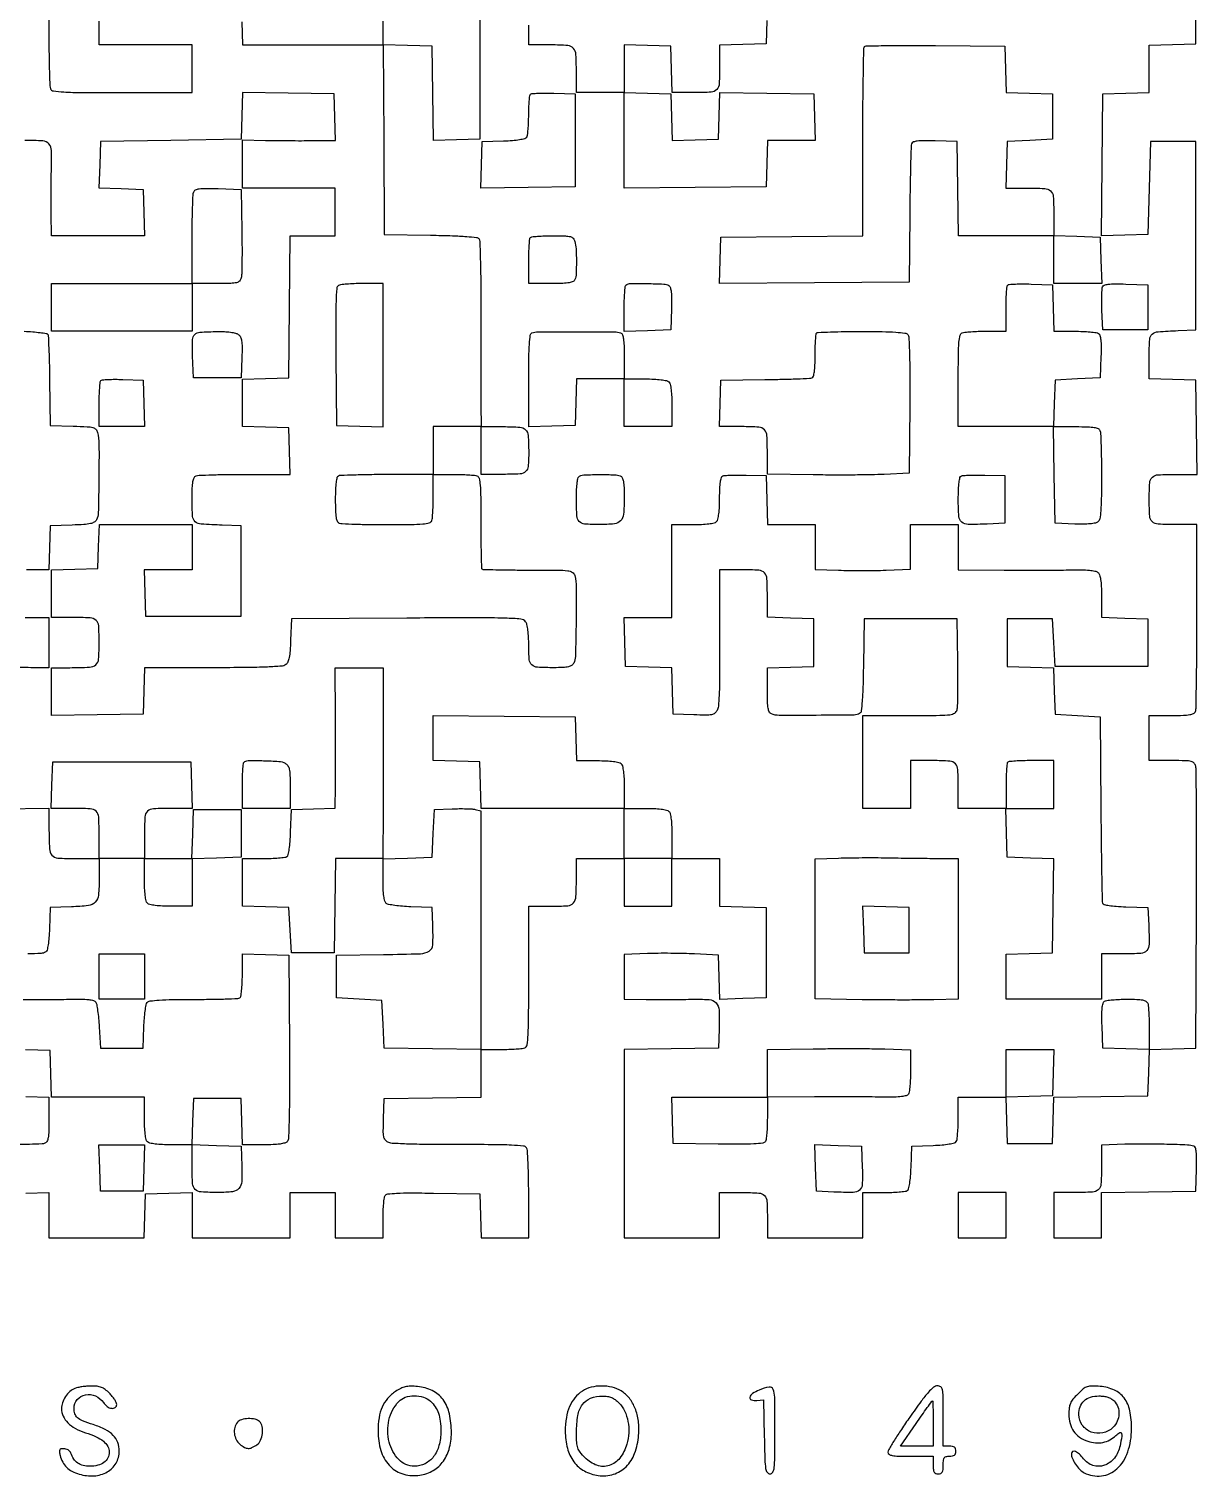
# Model space of a CAD drawing. Extents: x 156 to 936, y 95 to 969.
# Drawn here: x 471 to 936, y 95 to 671 of the extents above; entities that cross this region are included whole.
import ezdxf

# ---------------------------------------------------------------- set-up
doc = ezdxf.new("R2010")
doc.units = 0

msp = doc.modelspace()

# ---------------------------------------------------------------- linework, layer by layer
for points in [[(469.75, 207.787526), (479, 208.075052), (479, 199.037526), (479, 190), (497.961067, 190), (516.922134, 190), (517.211067, 198.75), (517.5, 207.5), (526.75, 207.787526), (536, 208.075052), (536, 199.037526), (536, 190), (555.5, 190), (575, 190), (575, 199), (575, 208), (584, 208), (593, 208), (593, 199), (593, 190), (602.5, 190), (612, 190), (612.015313, 197.75, -0.009606), (612.080176, 200.811093, -0.012651), (612.263497, 203.597452, -0.010132), (612.520454, 205.897394, -0.108925), (612.838694, 206.773242, -0.226527), (613.873481, 207.421641, -0.01557), (617.410177, 207.716146, -0.013555), (622.874845, 207.85189, -0.003139), (632.073381, 207.773242), (650.5, 207.5), (650.788933, 198.75), (651.077866, 190), (660.538933, 190), (670, 190), (669.984687, 207.25, 0.004518), (669.918139, 213.955863, 0.006728), (669.727958, 219.820652, 0.003257), (669.467952, 224.779363, 0.127227), (669.132219, 225.820305, 0.23355), (667.964269, 226.531301, 0.01043), (663.115111, 226.857158, 0.010182), (655.564957, 227.052566, 0.002031), (642.078391, 227.072125, -0.002936), (630.826727, 227.108806, -0.006459), (622.227037, 227.298459, -0.004145), (615.588313, 227.585814, -0.110408), (613.891327, 228.05816, -0.116988), (612.848096, 228.981137, -0.108872), (612.296297, 230.298453, -0.047384), (612.103737, 232.555997, -0.006429), (612.210468, 237.306341), (612.5, 245.5), (631.75, 245.771593), (651, 246.043186), (651, 255.521593), (651, 265), (658.918213, 265, 0.00705), (662.066073, 265.044385, 0.008902), (664.9751, 265.178303, 0.007317), (667.400281, 265.368926, 0.06844), (668.418213, 265.606989, 0.273), (669.33094, 266.7558, 0.020733), (669.730382, 270.864913, 0.01238), (669.952559, 278.102837, 0.001482), (670, 294.106989), (670, 322), (678.883369, 322, 0.016759), (685.553316, 322.223622, 0.201044), (687.807493, 323.351215, 0.167696), (688.798822, 325.848592, 0.010923), (688.986345, 333.75), (689, 341), (698.5, 341), (708, 341), (708, 331.5), (708, 322), (717.5, 322), (727, 322), (727, 331.5), (727, 341), (736.5, 341), (746, 341), (746, 331.537526), (746, 322.075052), (755.25, 321.787526), (764.5, 321.5), (764.5, 303.5), (764.5, 285.5), (755.289473, 285.212997), (746.078945, 284.925993), (745.789473, 293.712997), (745.5, 302.5), (736, 303, 0.006938), (731.692458, 303.166817, 0.004162), (726.573437, 303.251332, 0.004166), (721.478137, 303.250578, 0.007241), (717.25, 303.15347), (708, 302.806941), (708, 293.90347), (708, 285), (716.75, 284.877856, 0.003081), (720.761632, 284.846577, 0.001745), (725.621493, 284.855586, 0.001741), (730.520626, 284.898823, 0.002865), (734.663595, 284.973564, -0.021345), (741.781619, 284.838912, -0.189825), (744.56881, 283.537683, -0.181798), (745.785214, 280.653825, -0.019299), (745.79184, 273.237562), (745.5, 265.5), (726.75, 265.227935), (708, 264.955869), (708, 227.477935), (708, 190), (727, 190), (746, 190), (746, 199), (746, 208), (754.893011, 208, -0.014293), (761.629342, 207.807402, -0.190034), (763.840438, 206.785965, -0.179949), (764.821795, 204.50542, -0.01257), (765, 197.418213), (765, 190), (784, 190), (803, 190), (803, 199), (803, 208), (811.25, 208.015313, 0.008579), (814.497876, 208.077072, 0.011582), (817.430835, 208.251296, 0.008725), (819.854929, 208.494381, 0.112667), (820.706033, 208.797157, 0.192561), (821.236162, 209.533237, 0.02067), (821.666992, 211.63313, 0.020911), (822.005667, 214.460658, 0.010674), (822.206033, 218.031844), (822.5, 226.5), (830.968156, 226.793967, 0.010674), (834.539342, 226.994333, 0.020911), (837.36687, 227.333008, 0.02067), (839.466763, 227.763838, 0.192561), (840.202843, 228.293967, 0.112667), (840.505619, 229.145071, 0.008725), (840.748704, 231.569165, 0.011582), (840.922928, 234.502124, 0.008579), (840.984687, 237.75), (841, 246), (850.462474, 246), (859.924948, 246), (860.212474, 236.75), (860.5, 227.5), (869.5, 227.5), (878.5, 227.5), (878.787236, 236.728072), (879.074471, 245.956143), (897.787236, 246.228072), (916.5, 246.5), (916.787036, 255.712964), (917.074071, 264.925929), (926.287036, 265.212964), (935.5, 265.5), (935.776118, 320.5, 0.000946), (935.842591, 341.744487, 0.001484), (935.810983, 360.004687, 0.000367), (935.724204, 375.978155, 0.057952), (935.507066, 377.75, 0.122612), (934.851516, 379.003912, 0.154493), (933.732866, 379.672192, 0.053324), (931.54856, 379.947535, 0.004712), (925.980948, 380), (917, 380), (917, 389), (917, 398), (925.893011, 398, 0.006679), (930.59304, 398.06279, 0.034931), (933.167136, 398.312097, 0.071559), (934.656793, 398.788058, 0.190313), (935.398597, 399.596344, 0.087364), (935.646384, 400.870169, 0.000674), (935.820329, 411.417336, 0.002464), (935.944042, 423.527533, 0.001577), (935.974069, 437.596344), (935.936966, 474), (928.05027, 474, -0.011405), (920.600119, 474.169957, -0.174213), (918.254853, 475.135585, -0.196189), (917.201315, 477.328919, -0.015085), (917, 484, -0.015139), (917.202091, 490.673146, -0.196758), (918.259008, 492.866152, -0.173711), (920.611431, 493.830791, -0.011291), (928.103853, 494), (936.044131, 494), (935.772065, 512.75), (935.5, 531.5), (926.25, 531.787526), (917, 532.075052), (917, 541.018474, -0.014194), (917.190094, 547.713321, -0.199365), (918.215838, 549.834916, -0.165063), (920.527107, 550.811311, -0.009054), (928.5, 551.245668), (935.5, 551.5), (935.5, 589), (935.5, 626.5), (926.5, 626.5), (917.5, 626.5), (917, 608), (916.5, 589.5), (907.234363, 589.212267), (897.968725, 588.924535), (898.234363, 617.212267), (898.5, 645.5), (907.75, 645.787526), (917, 646.075052), (917, 655.5), (917, 664.924948), (926.25, 665.212474), (935.5, 665.5), (935.5, 722)], [(650.5, 683.5), (650.5, 655.5), (650.5, 627.5), (641.272202, 627.212768), (632.044404, 626.925536), (631.772202, 645.712768), (631.5, 664.5), (621.750597, 664.786205), (612.001194, 665.07241), (612.250597, 627.286205), (612.5, 589.5), (630.955416, 589.226647, -0.00357), (639.661714, 589.035503, -0.012166), (645.324647, 588.73269, -0.01103), (649.222187, 588.342372, -0.221588), (650.20866, 587.726647, -0.137486), (650.530422, 586.698898, -0.001266), (650.753177, 578.635328, -0.004175), (650.909074, 569.320955, -0.002672), (650.94198, 558.5, 0.000263), (650.921779, 547.13851, 0.000291), (650.914418, 536.154688, 0.00027), (650.918644, 526.778549, 0.001503), (650.938736, 521.75), (651, 513), (659.883369, 513, -0.01522), (666.477429, 512.799228, -0.183969), (668.74796, 511.772318, -0.182066), (669.772483, 509.49035, -0.01485), (669.986345, 502.831787, -0.018669), (669.786903, 497.123493, -0.197432), (668.768801, 495.079432, -0.168454), (666.525211, 494.170116, -0.012823), (659.893011, 494), (651, 494), (651, 503.5), (651, 513), (641.5, 513), (632, 513), (632, 503.5), (632, 494), (639.918213, 494, -0.006883), (643.063292, 493.956705, -0.008746), (645.963802, 493.826033, -0.007109), (648.381181, 493.640185, -0.068975), (649.379751, 493.40777, -0.25163), (650.222741, 492.429716, -0.033933), (650.643476, 489.655291, -0.018063), (650.871056, 484.768583, -0.002604), (650.923077, 474.779565, 0.002216), (650.953864, 467.834427, 0.003567), (651.048558, 461.916177, 0.000722), (651.176251, 456.721493, 0.192158), (651.350245, 456.316421, 0.192263), (651.755296, 456.142533, 0.000724), (656.943766, 456.017113, 0.003572), (662.855164, 455.925035, 0.00222), (669.792164, 455.897354, -0.001716), (681.570363, 455.862225, -0.027842), (685.522715, 455.616529, -0.105971), (687.407565, 454.973218, -0.200602), (688.343241, 453.702728, -0.059083), (688.910522, 449.029883, -0.003947), (688.841421, 435.518967, -0.00238), (688.591693, 421.46663, -0.117757), (687.889059, 418.792704, -0.127222), (687.059359, 417.892168, -0.087347), (685.773263, 417.349961, -0.046247), (683.689277, 417.072629, -0.009968), (680.046604, 417, -0.013074), (673.460345, 417.172245, -0.169996), (671.226176, 418.08817, -0.195477), (670.210121, 420.144773, -0.018199), (670, 425.915859, 0.013202), (669.914622, 429.148903, 0.019834), (669.654131, 431.958012, 0.020683), (669.264523, 434.181168, 0.104933), (668.75, 435.321217, 0.216391), (666.911385, 436.353376, 0.01371), (660.577303, 436.720586, 0.008275), (649.294747, 436.877878, 0.000773), (621.5, 436.762346), (575.5, 436.5), (575.221755, 428, -0.00875), (575.006677, 423.721132, -0.032211), (574.649967, 421.036999, -0.053256), (574.105996, 419.29658, -0.129939), (573.280626, 418.25, -0.14319), (571.586902, 417.612197, -0.008131), (565.948995, 417.276703, -0.008542), (557.64108, 417.059886, -0.002252), (544.346396, 417), (517.075052, 417), (516.787526, 407.75), (516.5, 398.5), (498.25, 398.267027), (480, 398.034054), (480, 407.517027), (480, 417), (487.25, 417.013655, 0.01087), (495.142124, 417.200119, 0.166399), (497.643143, 418.184983, 0.201977), (498.773759, 420.425769, 0.017176), (499, 427.009643, 0.015149), (498.798034, 433.674269, 0.196616), (497.742288, 435.866158, 0.173801), (495.392604, 436.830595, 0.011331), (487.918213, 437), (480, 437), (480, 446.462474), (480, 455.924948), (489.25, 456.212474), (498.5, 456.5), (498.788933, 465.25), (499.077866, 474), (517.538933, 474), (536, 474), (536, 465), (536, 456), (526.462474, 456), (516.924948, 456), (517.212474, 446.75), (517.5, 437.5), (536.5, 437.5), (555.5, 437.5), (555.5, 455.5), (555.5, 473.5), (548, 473.75303, -0.00835), (539.642263, 474.174822, -0.160196), (537.260084, 475.139624, -0.204874), (536.199602, 477.258022, -0.014995), (536, 483.912063, -0.006751), (536.063026, 488.579501, -0.034591), (536.311663, 491.157164, -0.069968), (536.78312, 492.654571, -0.192231), (537.581787, 493.393011, -0.081739), (538.760258, 493.635941, -0.00228), (543.973423, 493.821697, -0.004617), (550.124441, 493.955962, -0.003148), (557.119313, 494), (575.075052, 494), (574.787526, 503.25), (574.5, 512.5), (565.25, 512.787526), (556, 513.075052), (556, 522.5), (556, 531.924948), (565.25, 532.212474), (574.5, 532.5), (574.765573, 560.75), (575.031147, 589), (584.015573, 589), (593, 589), (593, 598.5), (593, 608), (574.5, 608), (556, 608), (556, 617.58132), (556, 627.16264), (565.25, 626.987402, 0.002296), (569.463472, 626.926931, 0.001343), (574.511023, 626.891229, 0.001343), (579.562146, 626.882637, 0.002282), (583.787526, 626.906082), (593.075052, 627), (592.787526, 636.25), (592.5, 645.5), (574.287822, 645.772412), (556.075645, 646.044825), (555.787822, 636.772412), (555.5, 627.5), (527.5, 627), (499.5, 626.5), (499.212997, 617.289473), (498.925993, 608.078945), (507.712997, 607.789473), (516.5, 607.5), (516.787526, 598.25), (517.075052, 589), (498.537526, 589), (480, 589), (479.870157, 597.75, -0.003182), (479.836751, 601.692087, -0.001968), (479.845213, 606.325332, -0.001974), (479.889652, 610.902103, -0.003551), (479.967574, 614.655384, 0.011447), (480.008669, 622.92876, 0.174001), (479.00793, 625.567601, 0.202365), (476.616364, 626.765721, 0.016275), (469.420587, 627)], [(479, 684.075052), (479, 666.619313, 0.003237), (479.044048, 659.816117, 0.004731), (479.178303, 653.826548, 0.002387), (479.364216, 648.755801, 0.081426), (479.606989, 647.581787, 0.273), (480.7558, 646.66906, 0.020733), (484.864913, 646.269618, 0.01238), (492.102837, 646.047441, 0.001482), (508.106989, 646), (536, 646), (536, 655.5), (536, 665), (517.5, 665), (499, 665), (499, 674.5)], [(764.787367, 674.738011), (764.5, 665.5), (755.25, 665.212474), (746, 664.924948), (746, 657.044262, -0.011465), (745.829153, 649.594439, -0.175109), (744.859028, 647.251427, -0.195466), (742.656662, 646.199842, -0.014852), (735.930537, 646), (727.075052, 646), (726.787526, 655.25), (726.5, 664.5), (717.25, 664.787526), (708, 665.075052), (708, 655.575052), (708, 646.075052), (717.25, 645.787526), (726.5, 645.5), (726.788016, 636.212977), (727.076031, 626.925954), (736.288016, 627.212977), (745.5, 627.5), (745.787816, 636.771926), (746.075632, 646.043852), (764.787816, 645.771926), (783.5, 645.5), (783.787526, 636.25), (784.075052, 627), (774.575052, 627), (765.075052, 627), (764.787526, 617.75), (764.5, 608.5), (736.25, 608.234427), (708, 607.968853), (708, 626.984427), (708, 646), (698.5, 646), (689, 646), (688.986345, 653.25, 0.010923), (688.798822, 661.151408, 0.167696), (687.807493, 663.648785, 0.201044), (685.553316, 664.776378, 0.016759), (678.883369, 665), (670, 665), (670, 672.918213, 0.011435)], [(469.171191, 551, -0.006207), (472.538171, 550.763881, -0.009264), (475.474316, 550.46645, -0.004897), (477.92973, 550.147241, -0.163952), (478.452072, 549.885786, -0.184875), (478.70308, 549.317736, -0.001421), (478.947031, 544.198048, -0.004982), (479.152886, 538.286195, -0.003148), (479.28088, 531.385786), (479.5, 513.5), (488.65068, 513.213788, -0.004956), (494.213566, 512.98458, -0.050401), (496.495911, 512.635412, -0.140917), (497.670199, 511.9434, -0.130719), (498.339269, 510.713788, -0.058443), (498.917303, 505.984007, -0.004063), (498.873375, 492.553828, -0.002435), (498.646007, 478.577655, -0.11811), (497.942378, 475.892333, -0.141416), (497.024897, 474.950619, -0.076159), (495.49905, 474.366791, -0.037901), (492.93857, 474.012102, -0.007211), (488.23554, 473.788722), (479.5, 473.5), (479.211067, 464.75), (478.922134, 456), (470.068056, 456, 0.014894)], [(469.5, 437), (479, 437), (479, 427), (479, 417), (471.75, 417.013655, -0.011182), (463.808391, 417.206246, -0.173593)], [(460.25, 360.772065), (479, 361.044131), (479.013655, 353.272065, 0.010218), (479.199091, 344.917266, 0.169068), (480.210876, 342.366286, 0.201743), (482.524452, 341.219758, 0.015489), (489.616631, 341), (499, 341), (499, 350.393011, 0.01333), (498.809141, 357.550484, 0.191194), (497.76449, 359.821417, 0.180709), (495.421313, 360.823888, 0.011676), (487.880687, 361), (479.924948, 361), (480.212474, 370.25), (480.5, 379.5), (508, 379.5), (535.5, 379.5), (535.787526, 370.25), (536.075052, 361), (528.119313, 361, 0.011676), (520.578687, 360.823888, 0.180709), (518.23551, 359.821417, 0.191194), (517.190859, 357.550484, 0.01333), (517, 350.393011), (517, 341), (526.463788, 341), (535.927576, 341), (536.213788, 350.75), (536.5, 360.5), (546, 360.5), (555.5, 360.5), (555.5, 351), (555.5, 341.5), (545.75, 341.213788), (536, 340.927576), (536, 331.463788), (536, 322), (527.7, 322, -0.011084), (524.171507, 322.07823, -0.020332), (521.306878, 322.322289, -0.021091), (519.139671, 322.689458, -0.144849), (518.2, 323.2, -0.144849), (517.689458, 324.139671, -0.021091), (517.322289, 326.306878, -0.020332), (517.07823, 329.171507, -0.011084), (517, 332.7), (517, 341), (508, 341), (499, 341), (499, 333.19113, -0.021393), (498.710893, 326.437187, -0.172022), (497.445101, 323.649791, -0.172829), (494.709314, 322.289094, -0.021639), (488, 321.778245), (479.5, 321.5), (479.206033, 313.031844, -0.010674), (479.005667, 309.460658, -0.020911), (478.666992, 306.63313, -0.02067), (478.236162, 304.533237, -0.192561), (477.706033, 303.797157, -0.129551), (475.866154, 303.210824, -0.010011), (470.644524, 303.049855, -0.013912)], [(468.75, 284.881396, 0.003017), (472.793539, 284.850984, 0.001642), (477.75946, 284.859904, 0.001636), (482.809202, 284.902077, 0.002595), (487.133267, 284.974783, -0.007032), (491.832561, 285.012088, -0.025308), (494.824296, 284.842178, -0.038164), (496.752439, 284.484083, -0.186595), (497.633267, 283.843387, -0.100273), (497.997889, 282.911897, -0.008816), (498.392272, 280.397745, -0.011269), (498.745237, 277.353486, -0.008534), (499, 274), (499.5, 265.5), (508, 265.5), (516.5, 265.5), (516.793676, 273.950164, -0.010992), (516.982685, 277.278764, -0.014654), (517.309124, 280.289255, -0.011863), (517.709779, 282.755575, -0.127676), (518.135993, 283.663862, -0.190129), (519.284738, 284.294859, -0.014655), (522.854291, 284.64299, -0.013409), (528.189793, 284.862381, -0.003661), (536.618752, 284.921019, 0.003225), (543.370971, 284.962096, 0.004949), (549.217582, 285.093263, 0.001833), (554.233127, 285.273876, 0.12919), (555.026435, 285.516338, 0.220069), (555.41201, 286.09976, 0.010987), (555.714015, 288.431848, 0.015983), (555.929395, 291.30409, 0.010721), (556, 294.596543), (556, 303.075052), (565.25, 302.787526), (574.5, 302.5), (574.720846, 266.067335, -0.001791), (574.762209, 249.383099, -0.005501), (574.62544, 238.085306, -0.002847), (574.384628, 229.726492, -0.166059), (573.848401, 228.317335, -0.154364), (572.918487, 227.718974, -0.031686), (570.982335, 227.322261, -0.024804), (568.218928, 227.075241, -0.009889), (564.415081, 227), (556.075052, 227), (555.787526, 236.25), (555.5, 245.5), (546, 245.5), (536.5, 245.5), (536.212474, 236.25), (535.924948, 227), (527.662474, 227, -0.011159), (524.152513, 227.078344, -0.02038), (521.298731, 227.322617, -0.021131), (519.138013, 227.689961, -0.144682), (518.2, 228.2, -0.144849), (517.689458, 229.139671, -0.021091), (517.322289, 231.306878, -0.020332), (517.07823, 234.171507, -0.011084), (517, 237.7), (517, 246), (498.537526, 246), (480.075052, 246), (479.787526, 255.25), (479.5, 264.5), (469.711989, 264.78667)], [(469.75, 246.212474), (479, 245.924948), (479, 237.069463, -0.006773), (478.936924, 232.412948, -0.03465), (478.688208, 229.839867, -0.070053), (478.216672, 228.344751, -0.192061), (477.418213, 227.606989, -0.081377), (476.244887, 227.36424, -0.002404), (471.195498, 227.178303, -0.004749), (465.230164, 227.04405, -0.003251)]]:
    msp.add_lwpolyline(points, format="xyb")
msp.add_lwpolyline([(555.787526, 674.25), (556.075052, 665), (584.037526, 665), (612, 665), (612, 674.5)])
for points in [[(859.787036, 655.287036), (860.074071, 646.074071), (869.287036, 645.787036), (878.5, 645.5), (878.5, 636.5), (878.5, 627.5), (869.5, 627), (860.5, 626.5), (860.212474, 617.25), (859.924948, 608), (867.880687, 608, -0.011304), (875.389753, 607.830207, -0.174406), (877.742763, 606.861468, -0.196265), (878.79908, 604.659578, -0.014926), (879, 597.930537), (879, 589.075052), (888.25, 588.787526), (897.5, 588.5), (897.787526, 579.25), (898.075052, 570), (888.537526, 570), (879, 570), (879, 579.5), (879, 589), (860.022065, 589), (841.044131, 589), (840.772065, 607.75), (840.5, 626.5), (831.733647, 626.789171, 0.006973), (827.282674, 626.873881, 0.031238), (824.680679, 626.724438, 0.05725), (823.122839, 626.352769, 0.217278), (822.426302, 625.668541, 0.084406), (822.203665, 624.558813, 0.000913), (821.987634, 616.777053, 0.002846), (821.805608, 607.783413, 0.001844), (821.692655, 597.379369), (821.5, 570.5), (783.712315, 570.237938), (745.924629, 569.975876), (746.212315, 579.237938), (746.5, 588.5), (774.75, 588.765573), (803, 589.031147), (803, 626.348907, -0.001711), (803.049133, 640.705063, -0.002776), (803.200386, 652.904961, -0.000439), (803.403548, 663.694501, -0.193796), (803.682165, 664.348832, -0.194259), (804.327655, 664.623004, -0.000793), (812.261996, 664.752621, -0.003757), (821.314551, 664.81811, -0.002338), (831.932165, 664.765499), (859.5, 664.5)], [(688.5, 627), (688.5, 608.5), (669.71218, 608.227796), (650.924361, 607.955591), (651.21218, 617.227796), (651.5, 626.5), (659.968156, 626.793967, 0.010674), (663.539342, 626.994333, 0.020911), (666.36687, 627.333008, 0.02067), (668.466763, 627.763838, 0.192561), (669.202843, 628.293967, 0.110065), (669.504997, 629.129693, 0.009739), (669.748704, 631.373332, 0.012359), (669.922877, 634.09093, 0.009317), (669.984687, 637.083333, -0.008612), (670.041587, 640.039836, -0.012492), (670.201904, 642.645464, -0.008122), (670.423306, 644.79421, -0.168179), (670.702644, 645.369311, -0.179987), (671.290922, 645.638564, -0.007016), (673.709672, 645.781547, -0.011703), (676.626528, 645.84459, -0.007913), (679.952644, 645.785977), (688.5, 645.5)], [(555.785515, 591, -0.003332), (555.854498, 584.515656, -0.004581), (555.824256, 578.685937, -0.002978), (555.724981, 573.797256, -0.053901), (555.516463, 572.25, -0.127053), (554.838551, 570.992431, -0.151923), (553.676685, 570.323953, -0.050857), (551.393814, 570.051162, -0.004326), (545.480948, 570), (536, 570), (536, 560.5), (536, 551), (508, 551), (480, 551), (480, 560.5), (480, 570), (508, 570), (536, 570), (536, 587.418213, -0.003317), (536.045058, 594.209559, -0.004833), (536.182353, 600.195029, -0.002484), (536.372629, 605.257507, -0.081145), (536.620776, 606.45414, -0.188858), (537.371102, 607.276337, -0.080674), (538.818711, 607.718988, -0.035908), (541.38622, 607.883453, -0.005873), (546.370776, 607.785928), (555.5, 607.5)], [(688.369714, 586.75, -0.052589), (688.835949, 583.80014, -0.012536), (688.968309, 578.826521, -0.010886), (688.868123, 573.875983, -0.081279), (688.393011, 571.581787, -0.192406), (687.653872, 570.782907, -0.06988), (686.154102, 570.311531, -0.034532), (683.571713, 570.062976, -0.00673), (678.893011, 570), (670, 570), (670, 578.833333, -0.007039), (670.048334, 582.266524, -0.010477), (670.195833, 585.267708, -0.005871), (670.400808, 587.76784, -0.174709), (670.666667, 588.333333, -0.172706), (671.225478, 588.598709, -0.006604), (673.551156, 588.804167, -0.011163), (676.353247, 588.951638, -0.007564), (679.550035, 589, -0.005547), (684.572796, 588.944277, -0.056961), (686.627033, 588.663196, -0.152779), (687.707972, 587.996, -0.113673)], [(594.233599, 569.165534, 0.238479), (593.561065, 568.035929, 0.008349), (593.287711, 562.793922, 0.009301), (593.153674, 554.816892, 0.001978), (593.233599, 540.930847), (593.5, 513.5), (602.75, 513.212474), (612, 512.924948), (612, 541.462474), (612, 570), (603.75, 569.984687, 0.008989), (600.497802, 569.920176, 0.012014), (597.551432, 569.737744, 0.009292), (595.117908, 569.482636, 0.111089)], [(725.793098, 569.149034, -0.187221), (726.389362, 568.340297, -0.039341), (726.721251, 566.5815, -0.027159), (726.864234, 563.914541, -0.008519), (726.793098, 559.914347), (726.5, 551.5), (717.25, 551.212474), (708, 550.924948), (708, 559.795808, -0.007009), (708.048332, 563.243385, -0.010438), (708.195833, 566.256685, -0.00583), (708.400781, 568.767459, -0.174822), (708.666667, 569.333333, -0.195602), (710.1522, 569.959784, -0.005877), (717.007864, 569.966593, -0.007493), (723.73212, 569.793423, -0.131906)], [(878.787526, 560.25), (879.075052, 551), (887.287526, 550.984687, -0.009211), (890.527258, 550.918956, -0.012245), (893.467433, 550.732898, -0.009596), (895.895183, 550.472431, -0.110258), (896.793098, 550.149034, -0.187221), (897.389362, 549.340297, -0.039341), (897.721251, 547.5815, -0.027159), (897.864234, 544.914541, -0.008519), (897.793098, 540.914347), (897.5, 532.5), (888.5, 532), (879.5, 531.5), (879.212474, 522.25), (878.924948, 513), (887.855485, 513, -0.006687), (892.556376, 512.937123, -0.034414), (895.148072, 512.688728, -0.069706), (896.652499, 512.217512, -0.192751), (897.393011, 511.418213, -0.080983), (897.635568, 510.250423, -0.002541), (897.821697, 505.367318, -0.004891), (897.955938, 499.590857, -0.003363), (898, 493.040657, -0.00346), (897.940363, 484.422829, -0.01606), (897.711725, 479.451262, -0.023285), (897.321155, 476.333764, -0.178582), (896.594796, 475.078674, -0.126804), (895.568167, 474.594776, -0.023545), (893.485252, 474.298867, -0.021342), (890.735348, 474.157498, -0.01153), (887.344796, 474.206229), (879.5, 474.5), (879.228407, 493.75), (878.956814, 513), (859.978407, 513), (841, 513), (841, 531.393011, -0.002472), (841.051073, 541.723448, -0.018295), (841.27975, 546.640441, -0.036273), (841.711497, 549.393178, -0.24904), (842.581787, 550.393011, -0.06844), (843.599719, 550.631074, -0.007317), (846.0249, 550.821697, -0.008902), (848.933927, 550.955615, -0.00705), (852.081787, 551), (860, 551), (860, 559.833333, -0.007416), (860.050964, 563.269043, -0.010972), (860.206402, 566.278277, -0.006396), (860.422807, 568.77838, -0.173269), (860.702644, 569.369311, -0.179987), (861.290922, 569.638564, -0.007016), (863.709672, 569.781547, -0.011703), (866.626528, 569.84459, -0.007913), (869.952644, 569.785977), (878.5, 569.5)], [(916.5, 560.5), (916.5, 551.5), (907.5, 551.5), (898.5, 551.5), (898.205027, 559.411609, -0.006757), (898.130652, 562.542211, -0.008847), (898.151984, 565.403842, -0.006825), (898.2445, 567.787219, -0.078651), (898.438673, 568.700781, -0.222283), (899.127059, 569.364206, -0.05328), (900.715903, 569.724548, -0.030281), (903.338027, 569.871594, -0.007113), (907.733647, 569.789171), (916.5, 569.5)], [(554.355068, 549.729635, -0.118939), (555.231523, 548.694669, -0.077992), (555.7107, 547.199929, -0.040111), (555.889038, 544.806547, -0.007825), (555.796198, 540.479635), (555.5, 532.5), (546, 532.5), (536.5, 532.5), (536.212243, 541.169404, -0.012707), (536.161688, 547.677239, -0.196083), (537.026417, 549.694917, -0.181576), (539.084028, 550.612337, -0.010623), (546.05887, 550.883999, -0.016109), (548.829776, 550.843732, -0.022881), (551.282847, 550.61617, -0.024732), (553.248708, 550.242762, -0.098872)], [(706.587966, 550.327871, -0.217089), (707.277103, 549.626842, -0.050227), (707.695073, 547.982596, -0.029743), (707.934723, 545.299778, -0.007406), (708, 540.893011), (708, 532), (716.3, 532, -0.011084), (719.828493, 531.92177, -0.020332), (722.693122, 531.677711, -0.021091), (724.860329, 531.310542, -0.144849), (725.8, 530.8, -0.144849), (726.310542, 529.860329, -0.021091), (726.677711, 527.693122, -0.020332), (726.92177, 524.828493, -0.011084), (727, 521.3), (727, 513), (717.5, 513), (708, 513), (708, 522.5), (708, 532), (698.537526, 532), (689.075052, 532), (688.787526, 522.75), (688.5, 513.5), (679.25, 513.212474), (670, 512.924948), (670, 531.379141, -0.003206), (670.058073, 540.434661, -0.013275), (670.273437, 545.901495, -0.013556), (670.608267, 549.49014, -0.277835), (671.25, 550.313353, -0.090548), (673.70713, 550.775846, -0.001259), (688.919902, 550.820391, -0.001257), (704.134051, 550.788397, -0.090695)], [(820.863803, 549.664108, -0.164124), (821.326905, 548.460773, -0.003162), (821.568035, 541.710587, -0.006393), (821.711851, 533.045987, -0.002738), (821.692567, 521.466739), (821.5, 494.5), (811.5, 494, -0.007929), (806.424571, 493.826852, -0.002727), (799.076563, 493.732856, -0.002709), (790.970368, 493.717292, -0.003135), (783.25, 493.792702), (765, 494.085404), (765, 501.960914, 0.011528), (764.828205, 509.411317, 0.176057), (763.853251, 511.752128, 0.194699), (761.641147, 512.801704, 0.014608), (754.855485, 513), (745.924948, 513), (746.212474, 522.25), (746.5, 531.5), (764, 531.739724, 0.00246), (770.796823, 531.86628, 0.003692), (776.726562, 532.049703, 0.001541), (781.794984, 532.259603, 0.080521), (782.75, 532.458339, 0.236084), (783.326745, 533.088391, 0.034304), (783.698328, 534.840378, 0.026125), (783.931217, 537.474683, 0.008985), (784, 541.301949, -0.006847), (784.044508, 544.551798, -0.010223), (784.180373, 547.389904, -0.005609), (784.368998, 549.757576, -0.175438), (784.614035, 550.280702, -0.188422), (785.181737, 550.529416, -0.001548), (790.131688, 550.714364, -0.005245), (795.856705, 550.850419, -0.003318), (802.535271, 550.894737, -0.003801), (810.755935, 550.832242, -0.01296), (816.103543, 550.612208, -0.013148), (819.750109, 550.270861, -0.191916)], [(516.787526, 522.25), (517.075052, 513), (508.037526, 513), (499, 513), (499, 521.833333, -0.007429), (499.05105, 525.269125, -0.010988), (499.206746, 528.278621, -0.006414), (499.423524, 530.778731, -0.173222), (499.703816, 531.370483, -0.17855), (500.286747, 531.639255, -0.007766), (502.564452, 531.783202, -0.012381), (505.319749, 531.846095, -0.008434), (508.453816, 531.787149), (516.5, 531.5)], [(594.25, 493.337719, 0.2353), (593.66943, 492.682516, 0.032381), (593.299786, 490.841487, 0.024951), (593.0681, 488.073816, 0.008406), (593, 484.023655, 0.006825), (593.063199, 479.39422, 0.034795), (593.312113, 476.832504, 0.070265), (593.783844, 475.343066, 0.191637), (594.581787, 474.606989, 0.081332), (595.754472, 474.364262, 0.00242), (600.784097, 474.178303, 0.004765), (606.727001, 474.044051, 0.003264), (613.474799, 474, 0.002672), (623.159864, 474.051749, 0.019343), (627.81213, 474.281609, 0.038952), (630.415774, 474.717599, 0.244878), (631.393011, 475.581787, 0.069754), (631.631434, 476.613421, 0.006804), (631.821697, 479.171775, 0.008515), (631.955643, 482.242372, 0.006641), (632, 485.581787), (632, 494), (613.75, 493.921053, 0.00255), (606.665633, 493.854271, 0.003845), (600.49375, 493.717133, 0.001561), (595.212163, 493.542634, 0.087064)], [(706.418213, 493.393011, -0.187357), (707.210871, 492.673841, -0.072351), (707.684529, 491.240199, -0.036286), (707.935508, 488.790701, -0.007391), (708, 484.428195, -0.021007), (707.734816, 478.11911, -0.169857), (706.569753, 475.513823, -0.180922), (704.073611, 474.290121, -0.024464), (698.147529, 474, -0.017119), (692.19278, 474.203943, -0.192993), (690.10565, 475.211547, -0.173357), (689.175063, 477.434699, -0.013282), (689, 484.023655, -0.008406), (689.0681, 488.073816, -0.024951), (689.299786, 490.841487, -0.032381), (689.66943, 492.682516, -0.2353), (690.25, 493.337719, -0.087965), (692.448695, 493.801874, -0.007288), (698.311475, 493.907393, -0.007415), (704.167873, 493.84057, -0.085248)], [(764.786212, 483.75), (765.072424, 474), (774.536212, 474), (784, 474), (784, 465.070969), (784, 456.141938), (793.25, 455.820969, 0.005736), (797.495207, 455.722408, 0.003234), (802.646875, 455.695249, 0.003227), (807.846037, 455.735031, 0.005283), (812.25, 455.843707), (822, 456.187415), (822, 465.093707), (822, 474), (831.5, 474), (841, 474), (841, 465), (841, 456), (859.25, 455.874114, 0.001384), (866.88072, 455.8426, 0.001278), (874.716842, 455.851957, 0.001275), (881.696756, 455.895928, 0.00426), (886.27542, 455.975462, -0.00977), (890.185347, 456.000288, -0.020936), (893.197251, 455.834299, -0.024523), (895.410811, 455.508902, -0.125079), (896.52542, 454.978903, -0.138222), (897.226128, 453.962049, -0.04395), (897.669114, 452.158273, -0.02907), (897.925674, 449.461633, -0.009183), (898, 445.415081), (898, 437.075052), (907.25, 436.787526), (916.5, 436.5), (916.5, 427), (916.5, 417.5), (898, 417.5), (879.5, 417.5), (879, 427), (878.5, 436.5), (869.5, 436.5), (860.5, 436.5), (860.5, 427), (860.5, 417.5), (869.712964, 417.212964), (878.925929, 416.925929), (879.212964, 407.712964), (879.5, 398.5), (888.5, 398), (897.5, 397.5), (897.754752, 361, 0.001128), (897.884777, 346.920987, 0.00179), (898.066465, 334.866324, 0.000377), (898.272113, 324.269883, 0.0839), (898.458167, 323.289612, 0.243594), (899.067468, 322.735562, 0.024809), (901.039034, 322.314407, 0.022707), (903.855322, 321.987851, 0.00928), (907.703415, 321.789612), (916.5, 321.5), (916.800912, 314.520917, -0.012322), (916.941866, 306.88044, -0.176722), (916.009281, 304.372662, -0.202101), (913.732324, 303.227183, -0.01682), (906.980948, 303), (898, 303), (898, 294), (898, 285), (879, 285), (860, 285), (860, 293.962474), (860, 302.924948), (869.25, 303.212474), (878.5, 303.5), (878.771926, 322.212184), (879.043852, 340.924368), (869.771926, 341.212184), (860.5, 341.5), (860.213788, 351.25), (859.927576, 361), (850.463788, 361), (841, 361), (841, 368.918213, 0.01141), (840.829247, 376.400012, 0.175208), (839.85745, 378.747254, 0.195511), (837.650479, 379.800362, 0.014768), (830.893011, 380), (822, 380), (822, 370.5), (822, 361), (812.5, 361), (803, 361), (803, 379.5), (803, 398), (821.480948, 398, 0.001626), (833.673597, 398.039653, 0.027795), (837.667801, 398.287934, 0.10864), (839.563522, 398.945937, 0.197188), (840.516124, 400.25, 0.054093), (840.724896, 401.805286, 0.002845), (840.823778, 406.832812, 0.00446), (840.854068, 412.824029, 0.003227), (840.785177, 419.5), (840.5, 436.5), (822, 436.5), (803.5, 436.5), (803.226647, 418.044584, -0.003561), (803.035521, 409.331725, -0.012194), (802.732937, 403.675066, -0.01105), (802.342971, 399.785498, -0.224357), (801.726647, 398.809897, -0.139323), (799.565733, 398.167174, -0.001615), (784.486505, 398.031392, -0.002285), (769.754359, 398.013648, -0.091011), (766.581787, 398.606989, -0.192061), (765.783328, 399.344751, -0.070053), (765.311792, 400.839867, -0.03465), (765.063076, 403.412948, -0.006773), (765, 408.069463), (765, 416.924948), (774.25, 417.212474), (783.5, 417.5), (783.5, 427), (783.5, 436.5), (774.25, 436.787526), (765, 437.075052), (765, 444.955738, 0.011491), (764.828717, 452.407908, 0.175559), (763.856224, 454.750156, 0.19511), (761.649006, 455.800898, 0.014732), (754.893011, 456), (746, 456), (745.93729, 446.25, 0.001583), (745.921242, 441.335901, 0.000562), (745.928444, 434.309368, 0.000558), (745.953634, 426.59532, 0.000658), (745.995235, 419.292529, -0.004718), (745.977141, 411.830639, -0.009901), (745.793519, 406.033415, -0.008775), (745.490286, 401.646709, -0.101555), (745.001604, 400.002997, -0.106246), (744.052079, 398.882738, -0.116967), (742.757084, 398.299565, -0.050202), (740.540467, 398.09968, -0.006234), (735.693659, 398.210468), (727.5, 398.5), (727.212964, 407.712964), (726.925929, 416.925929), (717.712964, 417.212964), (708.5, 417.5), (708.213788, 427.25), (707.927576, 437), (717.463788, 437), (727, 437), (727, 455.5), (727, 474), (735.3, 474, 0.011084), (738.828493, 474.07823, 0.020332), (741.693122, 474.322289, 0.021091), (743.860329, 474.689458, 0.144849), (744.8, 475.2, 0.144478), (745.309419, 476.135978, 0.02118), (745.676978, 478.288783, 0.02044), (745.921516, 481.129321, 0.011251), (746, 484.616667, -0.009317), (746.069698, 488.356815, -0.026203), (746.303961, 490.9626, -0.033976), (746.67658, 492.710982, -0.227891), (747.25, 493.356866, -0.08407), (748.100026, 493.554893, -0.00628), (750.482813, 493.670739, -0.008556), (753.344709, 493.724863, -0.006392), (756.5, 493.690199), (764.5, 493.5)], [(859.5, 484), (859.5, 474.5), (852.520917, 474.199088, -0.012279), (844.887823, 474.057614, -0.175683), (842.377194, 474.985011, -0.202859), (841.229245, 477.251348, -0.017143), (841, 483.935719, -0.008328), (841.068139, 488.026422, -0.024655), (841.299832, 490.824681, -0.031797), (841.669213, 492.69013, -0.232854), (842.25, 493.356866, -0.08407), (843.100026, 493.554893, -0.00628), (845.482813, 493.670739, -0.008556), (848.344709, 493.724863, -0.006392), (851.5, 493.690199), (859.5, 493.5)], [(612.039116, 398.25, -0.000489), (612.048615, 389.677584, -0.000281), (612.044153, 379.342354, -0.00028), (612.02801, 368.956154, -0.000468), (612.001335, 360.213332), (611.924438, 340.926665), (621.712219, 341.213332), (631.5, 341.5), (632, 351), (632.5, 360.5), (639.479083, 360.800912, -0.008543), (642.315847, 360.874694, -0.00936), (645.068333, 360.847713, -0.008876), (647.417649, 360.738925, -0.045501), (648.705905, 360.537677), (650.953644, 359.973531), (650.921912, 312.465365), (650.890181, 264.957199), (631.69509, 265.228599), (612.5, 265.5), (612, 275), (611.5, 284.5), (602.5, 285), (593.5, 285.5), (593.5, 294), (593.5, 302.5), (612.236474, 302.772016, 0.004158), (626.873171, 303.106261, 0.128108), (630.339682, 304.125538, 0.253026), (631.818265, 306.624132, 0.020449), (631.800912, 314.520917), (631.5, 321.5), (623.049836, 321.793676, -0.011302), (619.718637, 321.984907, -0.014976), (616.700081, 322.317974, -0.012295), (614.227989, 322.728174, -0.126595), (613.299836, 323.166121, -0.156365), (612.712511, 324.086773, -0.030268), (612.320981, 326.047251, -0.024242), (612.07522, 328.828796, -0.009913), (612, 332.622445), (612, 341), (602.522065, 341), (593.044131, 341), (592.772065, 322.25), (592.5, 303.5), (584, 303.5), (575.5, 303.5), (575, 312.5), (574.5, 321.5), (565.25, 321.787526), (556, 322.075052), (556, 331.537526), (556, 341), (564.25, 341.015313, 0.008591), (567.498009, 341.077158, 0.011595), (570.431384, 341.251635, 0.008743), (572.855762, 341.495093, 0.112618), (573.707902, 341.798312, 0.195149), (574.24575, 342.552989, 0.020215), (574.673305, 344.737125, 0.020298), (575.008289, 347.707636, 0.009786), (575.207902, 351.532999), (575.5, 360.5), (584.25, 360.788933), (593, 361.077866), (593.092739, 369.788933, 0.002179), (593.121694, 374.394413, 0.00061), (593.126798, 381.595812, 0.000615), (593.112617, 389.741155, 0.000647), (593.078456, 397.75), (592.971434, 417), (602.485717, 417), (612, 417)], [(688.788933, 388.75), (689.077866, 380), (697.338933, 380, -0.011162), (700.8482, 379.921652, -0.020382), (703.701574, 379.67737, -0.021133), (705.86205, 379.31002, -0.144676), (706.8, 378.8, -0.144849), (707.310542, 377.860329, -0.021091), (707.677711, 375.693122, -0.020332), (707.92177, 372.828493, -0.011084), (708, 369.3), (708, 361), (716.3, 361, -0.011084), (719.828493, 360.92177, -0.020332), (722.693122, 360.677711, -0.021091), (724.860329, 360.310542, -0.144849), (725.8, 359.8, -0.147006), (726.316915, 358.838945, -0.020534), (726.681818, 356.584848, -0.019692), (726.923212, 353.57572, -0.010168), (727, 349.8), (727, 341), (717.5, 341), (708, 341), (708, 351), (708, 361), (679.537526, 361), (651.075052, 361), (650.787526, 370.25), (650.5, 379.5), (641.25, 379.787526), (632, 380.075052), (632, 389.053099), (632, 398.031147), (660.25, 397.765573), (688.5, 397.5)], [(573.065741, 378.964816, -0.125133), (574.084258, 378.034129, -0.095437), (574.6623, 376.632503, -0.043519), (574.935765, 374.241493, -0.006724), (575, 369.464816), (575, 361), (565.5, 361), (556, 361), (556, 369.833333, -0.007039), (556.048334, 373.266524, -0.010477), (556.195833, 376.267708, -0.005871), (556.400808, 378.76784, -0.174709), (556.666667, 379.333333, -0.195866), (558.270527, 380.008719, -0.008549), (564.468774, 379.975433, -0.01178), (570.526132, 379.69644, -0.105846)], [(860.666667, 379.333333, 0.174709), (860.400808, 378.76784, 0.005871), (860.195833, 376.267708, 0.010477), (860.048334, 373.266524, 0.007039), (860, 369.833333), (860, 361), (869.5, 361), (879, 361), (879, 370.5), (879, 380), (870.166667, 380, 0.007039), (866.733476, 379.951666, 0.010477), (863.732292, 379.804167, 0.005871), (861.23216, 379.599192, 0.174709)], [(831.75, 341.063793), (841, 341), (841, 313.036212), (841, 285.072424), (831.25, 284.786212, -0.005573), (826.247186, 284.695144, -0.001813), (818.85625, 284.669796, -0.001807), (810.643566, 284.70109, -0.002035), (802.75, 284.791817), (784, 285.083634), (784, 313.004291), (784, 340.924948), (793.25, 341.212474, -0.004156), (797.51219, 341.309506, -0.002297), (802.720312, 341.360841, -0.002289), (807.999661, 341.364454, -0.003681), (812.5, 341.313793, 0.000868), (817.000323, 341.237811, 0.00054), (822.279688, 341.163546, 0.000542), (827.487862, 341.101549, 0.000981)], [(916.393011, 283.418213, -0.069848), (916.63146, 282.385589, -0.006768), (916.821697, 279.817202, -0.008488), (916.955645, 276.734479, -0.006612), (917, 273.380687), (917, 264.924948), (907.75, 265.212474), (898.5, 265.5), (898.208654, 274.41543, -0.007874), (898.136581, 278.674656, -0.025891), (898.278743, 281.481964, -0.03736), (898.608404, 283.324421, -0.190691), (899.208654, 284.150117, -0.107982), (900.091332, 284.472535, -0.010487), (902.365802, 284.733216, -0.012916), (905.121612, 284.918989, -0.009869), (908.143011, 284.984687, -0.008442), (912.089976, 284.925952, -0.038989), (914.35885, 284.676047, -0.076097), (915.70187, 284.201663, -0.180148)], [(821.984687, 256.683587, -0.009382), (821.918022, 253.453458, -0.012421), (821.72919, 250.518081, -0.00983), (821.46462, 248.094691, -0.109622), (821.136411, 247.186477, -0.187083), (820.304599, 246.572623, -0.036226), (818.437012, 246.206766, -0.025722), (815.616033, 246.010126, -0.008179), (811.401724, 246.00253, 0.002366), (806.74442, 246.048278, 0.000698), (799.607069, 246.07464, 0.000701), (791.581411, 246.081828, 0.000754), (783.75, 246.066053), (765, 246), (764.984687, 237.75, -0.00867), (764.922319, 234.501169, -0.011678), (764.746279, 231.565242, -0.008851), (764.500535, 229.13911, -0.112315), (764.194588, 228.28061, -0.228634), (763.214337, 227.67255, -0.013089), (759.578147, 227.382853, -0.012963), (754.146711, 227.23398, -0.003424), (745.459901, 227.28061), (727.5, 227.5), (727.212474, 236.75), (726.924948, 246), (745.962474, 246), (765, 246), (765, 255.477935), (765, 264.955869), (783.25, 265.227935, -0.002221), (790.988621, 265.308914, -0.001894), (799.15, 265.327134, -0.001909), (806.574392, 265.287242, -0.005417), (811.75, 265.183587), (822, 264.867173)], [(555.796198, 218.520365, -0.023411), (555.736324, 212.354832, -0.167714), (554.623376, 209.638483, -0.185309), (552.13495, 208.33303, -0.029742), (546.55887, 208.013655, -0.013715), (539.591238, 208.220522, -0.178876), (537.25652, 209.238364, -0.18814), (536.20542, 211.5078, -0.015453), (536, 218.152843), (536, 227.072424), (545.75, 226.786212), (555.5, 226.5)], [(802.788514, 217.778718, -0.017872), (802.770984, 211.215167, -0.210428), (801.678754, 208.972515, -0.176334), (799.182645, 208.050889, -0.011928), (791.479083, 208.199088), (784.5, 208.5), (784.211971, 217.788029), (783.923942, 227.076058), (793.211971, 226.788029), (802.5, 226.5)], [(907.25, 227.212474), (898, 226.924948), (898, 218.069463, -0.014889), (897.79962, 211.341871, -0.195866), (896.745668, 209.139748, -0.174757), (894.397656, 208.170318, -0.011384), (886.918213, 208), (879, 208), (879, 199), (879, 190), (888.5, 190), (898, 190), (898, 198.977935), (898, 207.955869), (916.75, 208.227935), (935.5, 208.5), (935.789171, 217.266353, 0.007405), (935.866359, 221.515345, 0.027968), (935.726599, 224.17153, 0.044223), (935.397068, 225.823626, 0.248475), (934.789171, 226.447593, 0.067284), (932.225329, 226.90617, 0.003715), (924.064022, 227.193543, 0.006315), (915.257247, 227.326857, 0.008395)], [(489.356999, 130.008419, 0.087381), (487.329625, 128.743334, 0.063599), (485.590588, 126.7265, 0.063181), (484.403738, 124.321006, 0.083229), (484, 121.912352, 0.108294), (484.648439, 118.953577, 0.08862), (486.503266, 116.289931, 0.073594), (489.516332, 114.052079, 0.046668), (493.554338, 112.351349, -0.029786), (497.757374, 110.745678, -0.06552), (500.674734, 108.935592, -0.091904), (502.395234, 106.898435, -0.130237), (503, 104.616032, -0.120253), (502.444706, 102.340573, -0.115585), (500.898736, 100.537809, -0.096516), (498.451947, 99.387858, -0.061806), (495.326247, 99, -0.057043), (492.596579, 99.312436, -0.093764), (490.475818, 100.246588, -0.095746), (488.872204, 101.874118, -0.06165), (487.683384, 104.25, 0.097807), (487.286186, 104.918994, 0.068856), (486.616511, 105.485938, 0.066183), (485.787355, 105.869065, 0.07531), (484.922977, 106, 0.049049), (483.798673, 105.889443, 0.225863), (483.287884, 105.508892, 0.160998), (483.163587, 104.77134, 0.023073), (483.469503, 103.25, 0.060508), (484.467195, 100.642534, 0.078416), (485.999741, 98.596242, 0.073687), (488.169099, 97.03321, 0.046571), (491.066341, 95.861978, 0.088076), (496.989932, 95.17536, 0.11564), (502.189532, 96.730156, 0.13136), (505.710568, 100.227635, 0.132653), (507, 105.002294, 0.089364), (506.372734, 108.483863, 0.10476), (504.578762, 111.312071, 0.082965), (501.415537, 113.624332, 0.037623), (496.657567, 115.582652, -0.014874), (492.414149, 117.10757, -0.082776), (490.345418, 118.347377, -0.141487), (489.341864, 119.863856, -0.076019), (489, 122.099392, -0.180728), (490.282922, 125.532788, -0.167255), (493.548383, 127.420561, -0.150774), (497.557787, 126.991638, -0.147273), (500.672432, 124.37718, 0.09153), (502.168063, 122.811725, 0.119706), (503.994514, 122.066554, 0.194625), (505.395249, 122.402438, 0.242334), (506, 123.576923, 0.115959), (505.812648, 124.373898, 0.028583), (505.141346, 125.549279, 0.027718), (504.195777, 126.842082, 0.024625), (503.076923, 128.076923, 0.032869), (501.388151, 129.557145, 0.069679), (499.877367, 130.411834, 0.067871), (498.164235, 130.831376, 0.02983), (495.826923, 130.936614, 0.016856), (494.013145, 130.848838, 0.015108), (492.141527, 130.63781, 0.015338), (490.47303, 130.345961, 0.044961)], [(617, 128.819139, 0.065333), (613.817947, 126.008247, 0.075423), (611.648635, 122.595417, 0.066547), (610.41285, 118.341935, 0.038054), (610.018004, 113, 0.071036), (611.138175, 105.281659, 0.11177), (614.385916, 99.455999, 0.127286), (619.468062, 96.079696, 0.109106), (625.864236, 95.335487, 0.094771), (631.358781, 96.978115, 0.106859), (635.593878, 100.49052, 0.097505), (638.261021, 105.726825, 0.067031), (639.212208, 112.340245, 0.05692), (638.417827, 119.897386, 0.103374), (635.870037, 125.534833, 0.120296), (631.600962, 129.136995, 0.095624), (625.772127, 130.754965, 0.020426), (622.890322, 130.868131, 0.053952), (620.840848, 130.643024, 0.061195), (619.039681, 130.007026, 0.032859)], [(630.872699, 124.903972, -0.057823), (632.798365, 122.641975, -0.064828), (634.067896, 120.081286, -0.05492), (634.774133, 116.938701, -0.027839), (635, 112.88524, -0.065051), (634.266123, 107.268299, -0.097209), (632.102802, 102.831266, -0.114025), (628.728571, 100.010635, -0.117841), (624.5, 99, -0.203894), (618.269105, 101.651104, -0.132721), (614.449016, 108.604896, -0.114691), (614.360549, 117.396211, -0.134409), (618.240926, 124.75, -0.12214), (620.864919, 126.450334, -0.080095), (624.431191, 127.069995, -0.079001), (628.061924, 126.538014, -0.112183)], [(691.346265, 128.945902, 0.078777), (688.385901, 126.312599, 0.070771), (686.254774, 122.799437, 0.061161), (684.971487, 118.3666, 0.038777), (684.529855, 113, 0.06398), (685.37587, 106.167401, 0.097556), (687.94308, 100.790922, 0.107654), (692.133425, 97.142754, 0.092393), (697.697332, 95.313771, 0.107689), (703.752395, 95.806635, 0.123262), (708.720035, 98.79152, 0.107973), (712.143729, 104.140723, 0.06864), (713.743236, 111.390037, 0.049773), (713.634309, 117.014103, 0.064197), (712.372019, 122.019211, 0.071814), (710.049261, 126.088732, 0.090561), (706.818029, 128.96959, 0.077542), (703.225137, 130.457952, 0.059944), (699.010701, 130.958487, 0.060382), (694.832169, 130.445533, 0.081933)], [(705.99127, 124.162576, -0.089171), (708.181614, 121.012107, -0.061325), (709.499899, 116.856074, -0.058085), (709.816311, 112.252431, -0.060995), (709.051712, 107.778262, -0.090053), (706.240207, 102.253264, -0.153194), (702.047815, 99.2828, -0.166365), (697.17137, 99.367182, -0.110037), (692.4, 102.4, -0.026917), (690.436967, 104.586585, -0.088108), (689.505652, 106.283293, -0.069198), (689.10075, 108.410936, -0.012471), (689, 112.44966, -0.041543), (689.56102, 119.190249, -0.113519), (691.377507, 123.582478, -0.147443), (694.583595, 126.069718, -0.090012), (699.326923, 126.969591, -0.038421), (701.317532, 126.832303, -0.06333), (702.939776, 126.379567, -0.061867), (704.422806, 125.526058, -0.034914)], [(761.75, 129.341518, 0.048126), (759.079755, 127.919432, 0.189123), (758.028705, 126.420165, 0.401022), (758.618126, 125.402979, 0.097087), (760.75, 125.212151), (763.5, 125.5), (763.776733, 110.75, 0.0024), (763.992927, 101.574821, 0.030764), (764.301193, 98.153789, 0.112477), (764.919648, 96.584403, 0.247739), (766.026733, 96, 0.272164), (767.141224, 96.655181, 0.099224), (767.72181, 98.467135, 0.026224), (767.958945, 102.424625, 0.001853), (768, 113.5, 0.002866), (767.925408, 126.514157, 0.091333), (767.31474, 129.628539, 0.3606), (765.689381, 130.522478, 0.051007)], [(821.691736, 118.576322, 0.005552), (818.36131, 113.701561, 0.008164), (815.553198, 109.339055, 0.00441), (813.286247, 105.61472, 0.135307), (813, 104.576322, 0.256974), (813.443077, 103.771147, 0.098134), (814.677373, 103.293787, 0.037713), (817.1025, 103.055365, 0.005652), (822, 103), (831, 103), (831, 99.5, 0.022514), (831.082184, 97.67572, 0.10769), (831.392857, 96.6875, 0.177212), (831.997538, 96.177287, 0.087745), (833, 96, 0.087745), (834.002462, 96.177287, 0.177212), (834.607143, 96.6875, 0.10769), (834.917816, 97.67572, 0.022514), (835, 99.5, -0.021436), (835.084309, 101.465575, -0.13443), (835.428571, 102.4, -0.189121), (836.13778, 102.861332, -0.050766), (837.5, 103, 0.044917), (838.682766, 103.106468, 0.124434), (839.4375, 103.45, 0.149477), (839.857434, 104.064742, 0.07578), (840, 105, 0.07578), (839.857434, 105.935258, 0.149477), (839.4375, 106.55, 0.124434), (838.682766, 106.893532, 0.044917), (837.5, 107), (835, 107), (835, 119, 0.002591), (834.959103, 126.89211, 0.044948), (834.701911, 129.450322, 0.186783), (834.005231, 130.563162, 0.161928), (832.691736, 131, 0.17371), (831.132247, 130.441346, 0.039553), (829.079956, 128.463063, 0.023417), (826.231594, 124.925349, 0.005145)], [(888.522005, 127.722005, 0.023976), (886.654813, 125.666606, 0.068658), (885.644389, 124.027443, 0.073511), (885.152821, 122.241225, 0.030458), (885, 119.734859, 0.064706), (885.485701, 115.997422, 0.088898), (886.913257, 112.931695, 0.090508), (889.292976, 110.590913, 0.069575), (892.568744, 108.977312, 0.058389), (895.652765, 108.345314, 0.071591), (898.586094, 108.514035, 0.073162), (901.302571, 109.494737, 0.064703), (903.75, 111.248444, -0.045417), (905.271105, 112.429473, -0.471713), (905.929543, 112.217036, -0.135892), (906.06812, 110.927454, -0.008579), (905.377843, 107.139213, -0.11628), (903.157357, 102.283679, -0.143606), (899.139039, 99.383932, -0.163676), (894.591171, 99.314072, -0.157545), (890.841879, 102, 0.045757), (889.237146, 103.800077, 0.088044), (887.621266, 104.848672, 0.206553), (886.517606, 104.840519, 0.297333), (886, 104.047053, 0.100917), (886.39934, 102.088644, 0.047901), (887.634738, 99.816656, 0.047291), (889.329393, 97.756135, 0.077847), (891.145025, 96.425004, 0.149476), (897.986859, 95.176495, 0.158891), (904.166445, 98.021099, 0.126031), (908.469608, 104.683143, 0.079996), (909.978038, 113.848871, 0.050177), (909.272545, 121.11345, 0.109809), (907.026455, 126.20006, 0.129498), (903.127893, 129.344119, 0.084795), (897.506508, 130.791018, 0.016651), (894.149838, 130.957103, 0.086541), (892.324673, 130.669087, 0.093325), (890.770055, 129.788701, 0.021006)], [(903, 125, -0.107962), (904.50611, 122.651849, -0.099904), (904.951514, 119.821186, -0.095761), (904.26462, 116.939734, -0.090355), (902.545455, 114.454545, -0.145676), (898.522126, 112.277015, -0.142969), (893.930244, 112.632431, -0.14757), (890.35209, 115.376824, -0.157147), (889, 119.57258, -0.085663), (889.5403, 122.703091, -0.120752), (891.090914, 125.058738, -0.114944), (893.621592, 126.505749, -0.072761), (897, 127, -0.033154), (898.875501, 126.875501, -0.047331), (900.5, 126.5, -0.053099), (901.873608, 125.873608, -0.062946)], [(831, 116), (831, 107), (824.463495, 107), (817.926991, 107), (824.163837, 116, -0.002106), (826.576574, 119.450533, -0.00343), (828.656635, 122.35625, -0.000576), (830.511533, 124.90405, -0.239515), (830.700342, 125, -0.403235), (830.822369, 124.88248, -0.001086), (830.911975, 122.35625, -0.005201), (830.978464, 119.451022, -0.00312)], [(553.997445, 116.496921, 0.113423), (552.977543, 114.473316, 0.088796), (552.820218, 112.012155, 0.087781), (553.528741, 109.623958, 0.107061), (554.985784, 107.810428, 0.039736), (556.861949, 106.523489, 0.12171), (558.33353, 106.101015, 0.122353), (559.827877, 106.413522, 0.040362), (561.777494, 107.556704, 0.135619), (563.252038, 109.342614, 0.077762), (563.989893, 112.057357, 0.078624), (563.859974, 114.834281, 0.146465), (562.8, 116.8, 0.147904), (561.061377, 117.731204, 0.05818), (558.325137, 117.955561, 0.05826), (555.623096, 117.544961, 0.153918)]]:
    msp.add_lwpolyline(points, format="xyb", close=True)
for points in [[(803.211971, 312.788029), (803.5, 303.5), (812.5, 303.5), (821.5, 303.5), (821.5, 312.5), (821.5, 321.5), (812.211971, 321.788029), (802.923942, 322.076058)], [(517, 294), (517, 285), (508, 285), (499, 285), (499, 294), (499, 303), (508, 303), (517, 303)], [(878.787526, 255.75), (878.5, 246.5), (869.25, 246.212474), (860, 245.924948), (860, 255.462474), (860, 265), (869.537526, 265), (879.075052, 265)], [(516.787526, 217.75), (516.5, 208.5), (508, 208.5), (499.5, 208.5), (499.212474, 217.75), (498.924948, 227), (508, 227), (517.075052, 227)], [(841, 199), (841, 190), (850.5, 190), (860, 190), (860, 199), (860, 208), (850.5, 208), (841, 208)]]:
    msp.add_lwpolyline(points, close=True)

doc.saveas('drawing.dxf')
